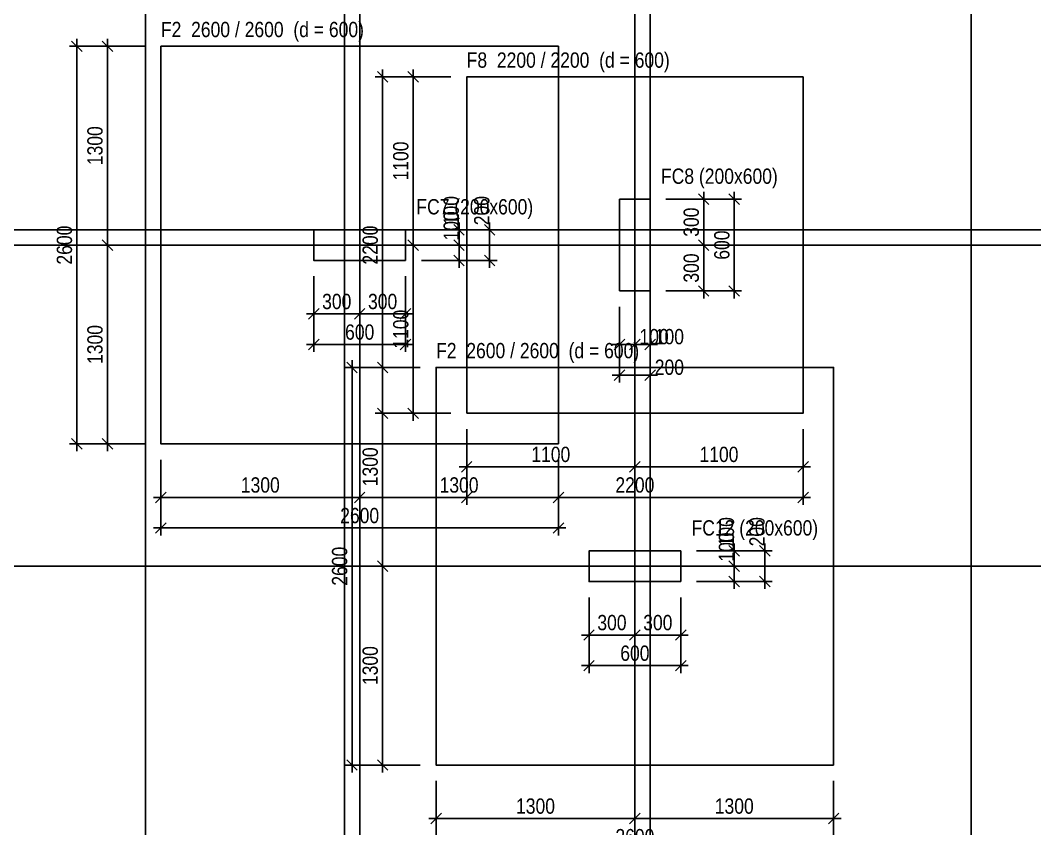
# Model space of a CAD drawing. Extents: x 0 to 206258, y -403073 to 0.
# Drawn here: x 20065 to 26699, y -25209 to -19922 of the extents above; entities that cross this region are included whole.
import ezdxf
from ezdxf.enums import TextEntityAlignment as Align
from ezdxf.lldxf.tags import DXFTag

# ---------------------------------------------------------------- set-up
doc = ezdxf.new("R2010")
doc.units = 0
doc.header["$LTSCALE"] = 1000
for name, color, linetype in [('Axis Line(Dir 1)', 8, 'CENTER2'), ('Axis Line(Dir 2)', 150, 'CENTER2'), ('Column Line', 7, 'Continuous'), ('Dimension Line', 5, 'Continuous'), ('Footing Line', 6, 'Continuous')]:
    doc.layers.add(name, color=color, linetype=linetype)
for name, color, linetype, true_color in [('Column Label', 159, 'Continuous', 0x35424f), ('Footing Label', 94, 'Continuous', 0x008100), ('Ghost Axis Line', 254, 'Continuous', 0xbebebe)]:
    doc.layers.add(name, color=color, linetype=linetype, true_color=true_color)
doc.styles.add('Column Label', font='ARIALN.TTF', dxfattribs={"height": 100})
doc.styles.add('Dimension Text', font='ARIALN.TTF', dxfattribs={"height": 100})
doc.styles.add('Footing Label', font='ARIALN.TTF', dxfattribs={"height": 100})
tags = doc.linetypes.add('CENTER2', pattern=[1.125, 0.75, -0.125, 0.125, -0.125]).pattern_tags.tags
tags[10:11] = [DXFTag(74, 4), DXFTag(75, 0), DXFTag(340, '0'), DXFTag(46, 0.0), DXFTag(50, 0.0), DXFTag(44, 0.0), DXFTag(45, 0.0)]
tags[8:9] = [DXFTag(74, 4), DXFTag(75, 0), DXFTag(340, '0'), DXFTag(46, 0.0), DXFTag(50, 0.0), DXFTag(44, 0.0), DXFTag(45, 0.0)]
tags[6:7] = [DXFTag(74, 4), DXFTag(75, 0), DXFTag(340, '0'), DXFTag(46, 0.0), DXFTag(50, 0.0), DXFTag(44, 0.0), DXFTag(45, 0.0)]
tags[4:5] = [DXFTag(74, 4), DXFTag(75, 0), DXFTag(340, '0'), DXFTag(46, 0.0), DXFTag(50, 0.0), DXFTag(44, 0.0), DXFTag(45, 0.0)]
doc.dimstyles.get("Standard").update_dxf_attribs({"dimtxt": 100, "dimasz": 30, "dimexe": 48.3, "dimexo": 103.5, "dimgap": 30, "dimtad": 1, "dimtoh": 1, "dimdec": 1, "dimdsep": 46, "dimtxsty": 'Dimension Text', "dimblk": 'PCDIM_TICK', "dimcen": 0.09, "dimclrd": 5, "dimclre": 5, "dimclrt": 5, "dimadec": 1, "dimazin": 0, "dimtp": 1, "dimtm": 1, "dimtfac": 1, "dimtdec": 4, "dimtofl": 0, "dimtmove": 0, "dimatfit": 3, "dimfxl": 1, "dimtolj": 1, "dimtzin": 0, "dimarcsym": 0})

# ---------------------------------------------------------------- blocks, each defined once
blk = doc.blocks.new('PCDIM_TICK')
at = {"layer": 'Dimension Line', "color": 0, "transparency": 33554687}
for p, q in [((1.15, 1.15), (-1.15, -1.15)), ((1.61, 0), (0, 0))]:
    blk.add_line(p, q, dxfattribs=at)
blk = doc.blocks.new('*U32')
at = {"layer": 'Dimension Line', "color": 5, "true_color": 0x0000ff, "transparency": 16777216}
for p, q in [((21984.3, -21595.7), (21984.3, -21890.5)), ((22284.3, -21595.7), (22284.3, -21890.5)), ((21984.3, -21842.2), (22284.3, -21842.2))]:
    blk.add_line(p, q, dxfattribs=at)
at = {"layer": 'Dimension Line', "color": 5, "true_color": 0x0000ff, "transparency": 16777216, "xscale": 30, "yscale": 30, "rotation": 180.0000000000004}
blk.add_blockref('PCDIM_TICK', (21984.3, -21842.2), dxfattribs=at)
at = {"layer": 'Dimension Line', "color": 5, "true_color": 0x0000ff, "transparency": 16777216, "xscale": 30, "yscale": 30}
blk.add_blockref('PCDIM_TICK', (22284.3, -21842.2), dxfattribs=at)
at = {"layer": 'Dimension Line', "color": 5, "true_color": 0x0000ff, "transparency": 16777216, "insert": (22134.3, -21812.2), "char_height": 100, "width": 181.501, "attachment_point": 8, "style": 'Dimension Text'}
blk.add_mtext('300', dxfattribs=at)
blk = doc.blocks.new('*U33')
at = {"layer": 'Dimension Line', "color": 5, "true_color": 0x0000ff, "transparency": 16777216}
for p, q in [((22284.3, -21595.7), (22284.3, -21890.5)), ((22584.3, -21595.7), (22584.3, -21890.5)), ((22284.3, -21842.2), (22584.3, -21842.2))]:
    blk.add_line(p, q, dxfattribs=at)
at = {"layer": 'Dimension Line', "color": 5, "true_color": 0x0000ff, "transparency": 16777216, "xscale": 30, "yscale": 30, "rotation": 180.0000000000004}
blk.add_blockref('PCDIM_TICK', (22284.3, -21842.2), dxfattribs=at)
at = {"layer": 'Dimension Line', "color": 5, "true_color": 0x0000ff, "transparency": 16777216, "xscale": 30, "yscale": 30}
blk.add_blockref('PCDIM_TICK', (22584.3, -21842.2), dxfattribs=at)
at = {"layer": 'Dimension Line', "color": 5, "true_color": 0x0000ff, "transparency": 16777216, "insert": (22434.3, -21812.2), "char_height": 100, "width": 181.501, "attachment_point": 8, "style": 'Dimension Text'}
blk.add_mtext('300', dxfattribs=at)
blk = doc.blocks.new('*U34')
at = {"layer": 'Dimension Line', "color": 5, "true_color": 0x0000ff, "transparency": 16777216}
for p, q in [((21984.3, -21595.7), (21984.3, -22090.5)), ((22584.3, -21595.7), (22584.3, -22090.5)), ((21984.3, -22042.2), (22584.3, -22042.2))]:
    blk.add_line(p, q, dxfattribs=at)
at = {"layer": 'Dimension Line', "color": 5, "true_color": 0x0000ff, "transparency": 16777216, "xscale": 30, "yscale": 30, "rotation": 180.0000000000004}
blk.add_blockref('PCDIM_TICK', (21984.3, -22042.2), dxfattribs=at)
at = {"layer": 'Dimension Line', "color": 5, "true_color": 0x0000ff, "transparency": 16777216, "xscale": 30, "yscale": 30}
blk.add_blockref('PCDIM_TICK', (22584.3, -22042.2), dxfattribs=at)
at = {"layer": 'Dimension Line', "color": 5, "true_color": 0x0000ff, "transparency": 16777216, "insert": (22284.3, -22012.2), "char_height": 100, "width": 181.97, "attachment_point": 8, "style": 'Dimension Text'}
blk.add_mtext('600', dxfattribs=at)
blk = doc.blocks.new('*U35')
at = {"layer": 'Dimension Line', "color": 5, "true_color": 0x0000ff, "transparency": 16777216}
for p, q in [((22934.3, -21392.2), (22934.3, -21362.2)), ((22687.8, -21392.2), (22982.6, -21392.2)), ((22934.3, -21492.2), (22934.3, -21392.2)), ((22687.8, -21492.2), (22982.6, -21492.2))]:
    blk.add_line(p, q, dxfattribs=at)
at = {"layer": 'Dimension Line', "color": 5, "true_color": 0x0000ff, "transparency": 16777216, "xscale": 30, "yscale": 30}
for p, rotation in [((22934.3, -21392.2), 89.99999999999447), ((22934.3, -21492.2), 269.9999999999834)]:
    blk.add_blockref('PCDIM_TICK', p, dxfattribs=dict(at, rotation=rotation))
at = {"layer": 'Dimension Line', "color": 5, "true_color": 0x0000ff, "transparency": 16777216, "insert": (22934.3, -21362.2), "char_height": 100, "width": 173.928, "attachment_point": 7, "rotation": 90, "style": 'Dimension Text'}
blk.add_mtext('100', dxfattribs=at)
blk = doc.blocks.new('*U36')
at = {"layer": 'Dimension Line', "color": 5, "true_color": 0x0000ff, "transparency": 16777216}
for p, q in [((22687.8, -21292.2), (22982.6, -21292.2)), ((22934.3, -21292.2), (22934.3, -21262.2)), ((22934.3, -21392.2), (22934.3, -21292.2)), ((22687.8, -21392.2), (22982.6, -21392.2))]:
    blk.add_line(p, q, dxfattribs=at)
at = {"layer": 'Dimension Line', "color": 5, "true_color": 0x0000ff, "transparency": 16777216, "xscale": 30, "yscale": 30}
for p, rotation in [((22934.3, -21292.2), 89.99999999999447), ((22934.3, -21392.2), 269.9999999999834)]:
    blk.add_blockref('PCDIM_TICK', p, dxfattribs=dict(at, rotation=rotation))
at = {"layer": 'Dimension Line', "color": 5, "true_color": 0x0000ff, "transparency": 16777216, "insert": (22934.3, -21262.2), "char_height": 100, "width": 173.928, "attachment_point": 7, "rotation": 90, "style": 'Dimension Text'}
blk.add_mtext('100', dxfattribs=at)
blk = doc.blocks.new('*U37')
at = {"layer": 'Dimension Line', "color": 5, "true_color": 0x0000ff, "transparency": 16777216}
for p, q in [((22687.8, -21292.2), (23182.6, -21292.2)), ((23134.3, -21292.2), (23134.3, -21262.2)), ((23134.3, -21492.2), (23134.3, -21292.2)), ((22687.8, -21492.2), (23182.6, -21492.2))]:
    blk.add_line(p, q, dxfattribs=at)
at = {"layer": 'Dimension Line', "color": 5, "true_color": 0x0000ff, "transparency": 16777216, "xscale": 30, "yscale": 30}
for p, rotation in [((23134.3, -21292.2), 89.99999999999447), ((23134.3, -21492.2), 269.9999999999834)]:
    blk.add_blockref('PCDIM_TICK', p, dxfattribs=dict(at, rotation=rotation))
at = {"layer": 'Dimension Line', "color": 5, "true_color": 0x0000ff, "transparency": 16777216, "insert": (23134.3, -21262.2), "char_height": 100, "width": 182.775, "attachment_point": 7, "rotation": 90, "style": 'Dimension Text'}
blk.add_mtext('200', dxfattribs=at)
blk = doc.blocks.new('*U38')
at = {"layer": 'Dimension Line', "color": 5, "true_color": 0x0000ff, "transparency": 16777216}
for p, q in [((23984.3, -21795.7), (23984.3, -22090.5)), ((24084.3, -21795.7), (24084.3, -22090.5)), ((23984.3, -22042.2), (24084.3, -22042.2)), ((24084.3, -22042.2), (24114.3, -22042.2))]:
    blk.add_line(p, q, dxfattribs=at)
at = {"layer": 'Dimension Line', "color": 5, "true_color": 0x0000ff, "transparency": 16777216, "xscale": 30, "yscale": 30, "rotation": 180.0000000000004}
blk.add_blockref('PCDIM_TICK', (23984.3, -22042.2), dxfattribs=at)
at = {"layer": 'Dimension Line', "color": 5, "true_color": 0x0000ff, "transparency": 16777216, "xscale": 30, "yscale": 30}
blk.add_blockref('PCDIM_TICK', (24084.3, -22042.2), dxfattribs=at)
at = {"layer": 'Dimension Line', "color": 5, "true_color": 0x0000ff, "transparency": 16777216, "insert": (24114.3, -22042.2), "char_height": 100, "width": 173.928, "attachment_point": 7, "style": 'Dimension Text'}
blk.add_mtext('100', dxfattribs=at)
blk = doc.blocks.new('*U39')
at = {"layer": 'Dimension Line', "color": 5, "true_color": 0x0000ff, "transparency": 16777216}
for p, q in [((24084.3, -21795.7), (24084.3, -22090.5)), ((24184.3, -21795.7), (24184.3, -22090.5)), ((24084.3, -22042.2), (24184.3, -22042.2)), ((24184.3, -22042.2), (24214.3, -22042.2))]:
    blk.add_line(p, q, dxfattribs=at)
at = {"layer": 'Dimension Line', "color": 5, "true_color": 0x0000ff, "transparency": 16777216, "xscale": 30, "yscale": 30, "rotation": 180.0000000000004}
blk.add_blockref('PCDIM_TICK', (24084.3, -22042.2), dxfattribs=at)
at = {"layer": 'Dimension Line', "color": 5, "true_color": 0x0000ff, "transparency": 16777216, "xscale": 30, "yscale": 30}
blk.add_blockref('PCDIM_TICK', (24184.3, -22042.2), dxfattribs=at)
at = {"layer": 'Dimension Line', "color": 5, "true_color": 0x0000ff, "transparency": 16777216, "insert": (24214.3, -22042.2), "char_height": 100, "width": 173.928, "attachment_point": 7, "style": 'Dimension Text'}
blk.add_mtext('100', dxfattribs=at)
blk = doc.blocks.new('*U40')
at = {"layer": 'Dimension Line', "color": 5, "true_color": 0x0000ff, "transparency": 16777216}
for p, q in [((23984.3, -21795.7), (23984.3, -22290.5)), ((24184.3, -21795.7), (24184.3, -22290.5)), ((23984.3, -22242.2), (24184.3, -22242.2)), ((24184.3, -22242.2), (24214.3, -22242.2))]:
    blk.add_line(p, q, dxfattribs=at)
at = {"layer": 'Dimension Line', "color": 5, "true_color": 0x0000ff, "transparency": 16777216, "xscale": 30, "yscale": 30, "rotation": 180.0000000000004}
blk.add_blockref('PCDIM_TICK', (23984.3, -22242.2), dxfattribs=at)
at = {"layer": 'Dimension Line', "color": 5, "true_color": 0x0000ff, "transparency": 16777216, "xscale": 30, "yscale": 30}
blk.add_blockref('PCDIM_TICK', (24184.3, -22242.2), dxfattribs=at)
at = {"layer": 'Dimension Line', "color": 5, "true_color": 0x0000ff, "transparency": 16777216, "insert": (24214.3, -22242.2), "char_height": 100, "width": 182.775, "attachment_point": 7, "style": 'Dimension Text'}
blk.add_mtext('200', dxfattribs=at)
blk = doc.blocks.new('*U41')
at = {"layer": 'Dimension Line', "color": 5, "true_color": 0x0000ff, "transparency": 16777216}
for p, q in [((24287.8, -21392.2), (24582.6, -21392.2)), ((24534.3, -21692.2), (24534.3, -21392.2)), ((24287.8, -21692.2), (24582.6, -21692.2))]:
    blk.add_line(p, q, dxfattribs=at)
at = {"layer": 'Dimension Line', "color": 5, "true_color": 0x0000ff, "transparency": 16777216, "xscale": 30, "yscale": 30}
for p, rotation in [((24534.3, -21392.2), 89.99999999999447), ((24534.3, -21692.2), 269.9999999999834)]:
    blk.add_blockref('PCDIM_TICK', p, dxfattribs=dict(at, rotation=rotation))
at = {"layer": 'Dimension Line', "color": 5, "true_color": 0x0000ff, "transparency": 16777216, "insert": (24504.3, -21542.2), "char_height": 100, "width": 181.501, "attachment_point": 8, "rotation": 90, "style": 'Dimension Text'}
blk.add_mtext('300', dxfattribs=at)
blk = doc.blocks.new('*U42')
at = {"layer": 'Dimension Line', "color": 5, "true_color": 0x0000ff, "transparency": 16777216}
for p, q in [((24287.8, -21092.2), (24582.6, -21092.2)), ((24534.3, -21392.2), (24534.3, -21092.2)), ((24287.8, -21392.2), (24582.6, -21392.2))]:
    blk.add_line(p, q, dxfattribs=at)
at = {"layer": 'Dimension Line', "color": 5, "true_color": 0x0000ff, "transparency": 16777216, "xscale": 30, "yscale": 30}
for p, rotation in [((24534.3, -21092.2), 89.99999999999447), ((24534.3, -21392.2), 269.9999999999834)]:
    blk.add_blockref('PCDIM_TICK', p, dxfattribs=dict(at, rotation=rotation))
at = {"layer": 'Dimension Line', "color": 5, "true_color": 0x0000ff, "transparency": 16777216, "insert": (24504.3, -21242.2), "char_height": 100, "width": 181.501, "attachment_point": 8, "rotation": 90, "style": 'Dimension Text'}
blk.add_mtext('300', dxfattribs=at)
blk = doc.blocks.new('*U43')
at = {"layer": 'Dimension Line', "color": 5, "true_color": 0x0000ff, "transparency": 16777216}
for p, q in [((24287.8, -21092.2), (24782.6, -21092.2)), ((24734.3, -21692.2), (24734.3, -21092.2)), ((24287.8, -21692.2), (24782.6, -21692.2))]:
    blk.add_line(p, q, dxfattribs=at)
at = {"layer": 'Dimension Line', "color": 5, "true_color": 0x0000ff, "transparency": 16777216, "xscale": 30, "yscale": 30}
for p, rotation in [((24734.3, -21092.2), 89.99999999999447), ((24734.3, -21692.2), 269.9999999999834)]:
    blk.add_blockref('PCDIM_TICK', p, dxfattribs=dict(at, rotation=rotation))
at = {"layer": 'Dimension Line', "color": 5, "true_color": 0x0000ff, "transparency": 16777216, "insert": (24704.3, -21392.2), "char_height": 100, "width": 181.97, "attachment_point": 8, "rotation": 90, "style": 'Dimension Text'}
blk.add_mtext('600', dxfattribs=at)
blk = doc.blocks.new('*U56')
at = {"layer": 'Dimension Line', "color": 5, "true_color": 0x0000ff, "transparency": 16777216}
for p, q in [((23784.3, -23695.7), (23784.3, -23990.5)), ((24084.3, -23695.7), (24084.3, -23990.5)), ((23784.3, -23942.2), (24084.3, -23942.2))]:
    blk.add_line(p, q, dxfattribs=at)
at = {"layer": 'Dimension Line', "color": 5, "true_color": 0x0000ff, "transparency": 16777216, "xscale": 30, "yscale": 30, "rotation": 180.0000000000004}
blk.add_blockref('PCDIM_TICK', (23784.3, -23942.2), dxfattribs=at)
at = {"layer": 'Dimension Line', "color": 5, "true_color": 0x0000ff, "transparency": 16777216, "xscale": 30, "yscale": 30}
blk.add_blockref('PCDIM_TICK', (24084.3, -23942.2), dxfattribs=at)
at = {"layer": 'Dimension Line', "color": 5, "true_color": 0x0000ff, "transparency": 16777216, "insert": (23934.3, -23912.2), "char_height": 100, "width": 181.501, "attachment_point": 8, "style": 'Dimension Text'}
blk.add_mtext('300', dxfattribs=at)
blk = doc.blocks.new('*U57')
at = {"layer": 'Dimension Line', "color": 5, "true_color": 0x0000ff, "transparency": 16777216}
for p, q in [((24084.3, -23695.7), (24084.3, -23990.5)), ((24384.3, -23695.7), (24384.3, -23990.5)), ((24084.3, -23942.2), (24384.3, -23942.2))]:
    blk.add_line(p, q, dxfattribs=at)
at = {"layer": 'Dimension Line', "color": 5, "true_color": 0x0000ff, "transparency": 16777216, "xscale": 30, "yscale": 30, "rotation": 180.0000000000004}
blk.add_blockref('PCDIM_TICK', (24084.3, -23942.2), dxfattribs=at)
at = {"layer": 'Dimension Line', "color": 5, "true_color": 0x0000ff, "transparency": 16777216, "xscale": 30, "yscale": 30}
blk.add_blockref('PCDIM_TICK', (24384.3, -23942.2), dxfattribs=at)
at = {"layer": 'Dimension Line', "color": 5, "true_color": 0x0000ff, "transparency": 16777216, "insert": (24234.3, -23912.2), "char_height": 100, "width": 181.501, "attachment_point": 8, "style": 'Dimension Text'}
blk.add_mtext('300', dxfattribs=at)
blk = doc.blocks.new('*U58')
at = {"layer": 'Dimension Line', "color": 5, "true_color": 0x0000ff, "transparency": 16777216}
for p, q in [((23784.3, -23695.7), (23784.3, -24190.5)), ((24384.3, -23695.7), (24384.3, -24190.5)), ((23784.3, -24142.2), (24384.3, -24142.2))]:
    blk.add_line(p, q, dxfattribs=at)
at = {"layer": 'Dimension Line', "color": 5, "true_color": 0x0000ff, "transparency": 16777216, "xscale": 30, "yscale": 30, "rotation": 180.0000000000004}
blk.add_blockref('PCDIM_TICK', (23784.3, -24142.2), dxfattribs=at)
at = {"layer": 'Dimension Line', "color": 5, "true_color": 0x0000ff, "transparency": 16777216, "xscale": 30, "yscale": 30}
blk.add_blockref('PCDIM_TICK', (24384.3, -24142.2), dxfattribs=at)
at = {"layer": 'Dimension Line', "color": 5, "true_color": 0x0000ff, "transparency": 16777216, "insert": (24084.3, -24112.2), "char_height": 100, "width": 181.97, "attachment_point": 8, "style": 'Dimension Text'}
blk.add_mtext('600', dxfattribs=at)
blk = doc.blocks.new('*U59')
at = {"layer": 'Dimension Line', "color": 5, "true_color": 0x0000ff, "transparency": 16777216}
for p, q in [((24734.3, -23492.2), (24734.3, -23462.2)), ((24487.8, -23492.2), (24782.6, -23492.2)), ((24734.3, -23592.2), (24734.3, -23492.2)), ((24487.8, -23592.2), (24782.6, -23592.2))]:
    blk.add_line(p, q, dxfattribs=at)
at = {"layer": 'Dimension Line', "color": 5, "true_color": 0x0000ff, "transparency": 16777216, "xscale": 30, "yscale": 30}
for p, rotation in [((24734.3, -23492.2), 89.99999999999447), ((24734.3, -23592.2), 269.9999999999834)]:
    blk.add_blockref('PCDIM_TICK', p, dxfattribs=dict(at, rotation=rotation))
at = {"layer": 'Dimension Line', "color": 5, "true_color": 0x0000ff, "transparency": 16777216, "insert": (24734.3, -23462.2), "char_height": 100, "width": 173.928, "attachment_point": 7, "rotation": 90, "style": 'Dimension Text'}
blk.add_mtext('100', dxfattribs=at)
blk = doc.blocks.new('*U60')
at = {"layer": 'Dimension Line', "color": 5, "true_color": 0x0000ff, "transparency": 16777216}
for p, q in [((24487.8, -23392.2), (24782.6, -23392.2)), ((24734.3, -23392.2), (24734.3, -23362.2)), ((24734.3, -23492.2), (24734.3, -23392.2)), ((24487.8, -23492.2), (24782.6, -23492.2))]:
    blk.add_line(p, q, dxfattribs=at)
at = {"layer": 'Dimension Line', "color": 5, "true_color": 0x0000ff, "transparency": 16777216, "xscale": 30, "yscale": 30}
for p, rotation in [((24734.3, -23392.2), 89.99999999999447), ((24734.3, -23492.2), 269.9999999999834)]:
    blk.add_blockref('PCDIM_TICK', p, dxfattribs=dict(at, rotation=rotation))
at = {"layer": 'Dimension Line', "color": 5, "true_color": 0x0000ff, "transparency": 16777216, "insert": (24734.3, -23362.2), "char_height": 100, "width": 173.928, "attachment_point": 7, "rotation": 90, "style": 'Dimension Text'}
blk.add_mtext('100', dxfattribs=at)
blk = doc.blocks.new('*U61')
at = {"layer": 'Dimension Line', "color": 5, "true_color": 0x0000ff, "transparency": 16777216}
for p, q in [((24487.8, -23392.2), (24982.6, -23392.2)), ((24934.3, -23392.2), (24934.3, -23362.2)), ((24934.3, -23592.2), (24934.3, -23392.2)), ((24487.8, -23592.2), (24982.6, -23592.2))]:
    blk.add_line(p, q, dxfattribs=at)
at = {"layer": 'Dimension Line', "color": 5, "true_color": 0x0000ff, "transparency": 16777216, "xscale": 30, "yscale": 30}
for p, rotation in [((24934.3, -23392.2), 89.99999999999447), ((24934.3, -23592.2), 269.9999999999834)]:
    blk.add_blockref('PCDIM_TICK', p, dxfattribs=dict(at, rotation=rotation))
at = {"layer": 'Dimension Line', "color": 5, "true_color": 0x0000ff, "transparency": 16777216, "insert": (24934.3, -23362.2), "char_height": 100, "width": 182.775, "attachment_point": 7, "rotation": 90, "style": 'Dimension Text'}
blk.add_mtext('200', dxfattribs=at)
blk = doc.blocks.new('*U152')
at = {"layer": 'Dimension Line', "color": 5, "true_color": 0x0000ff, "transparency": 16777216}
for p, q in [((22984.3, -22595.7), (22984.3, -22890.5)), ((24084.3, -22595.7), (24084.3, -22890.5)), ((22984.3, -22842.2), (24084.3, -22842.2))]:
    blk.add_line(p, q, dxfattribs=at)
at = {"layer": 'Dimension Line', "color": 5, "true_color": 0x0000ff, "transparency": 16777216, "xscale": 30, "yscale": 30, "rotation": 180.0000000000004}
blk.add_blockref('PCDIM_TICK', (22984.3, -22842.2), dxfattribs=at)
at = {"layer": 'Dimension Line', "color": 5, "true_color": 0x0000ff, "transparency": 16777216, "xscale": 30, "yscale": 30}
blk.add_blockref('PCDIM_TICK', (24084.3, -22842.2), dxfattribs=at)
at = {"layer": 'Dimension Line', "color": 5, "true_color": 0x0000ff, "transparency": 16777216, "insert": (23534.3, -22812.2), "char_height": 100, "width": 238.405, "attachment_point": 8, "style": 'Dimension Text'}
blk.add_mtext('1100', dxfattribs=at)
blk = doc.blocks.new('*U153')
at = {"layer": 'Dimension Line', "color": 5, "true_color": 0x0000ff, "transparency": 16777216}
for p, q in [((24084.3, -22595.7), (24084.3, -22890.5)), ((25184.3, -22595.7), (25184.3, -22890.5)), ((24084.3, -22842.2), (25184.3, -22842.2))]:
    blk.add_line(p, q, dxfattribs=at)
at = {"layer": 'Dimension Line', "color": 5, "true_color": 0x0000ff, "transparency": 16777216, "xscale": 30, "yscale": 30, "rotation": 180.0000000000004}
blk.add_blockref('PCDIM_TICK', (24084.3, -22842.2), dxfattribs=at)
at = {"layer": 'Dimension Line', "color": 5, "true_color": 0x0000ff, "transparency": 16777216, "xscale": 30, "yscale": 30}
blk.add_blockref('PCDIM_TICK', (25184.3, -22842.2), dxfattribs=at)
at = {"layer": 'Dimension Line', "color": 5, "true_color": 0x0000ff, "transparency": 16777216, "insert": (24634.3, -22812.2), "char_height": 100, "width": 238.405, "attachment_point": 8, "style": 'Dimension Text'}
blk.add_mtext('1100', dxfattribs=at)
blk = doc.blocks.new('*U154')
at = {"layer": 'Dimension Line', "color": 5, "true_color": 0x0000ff, "transparency": 16777216}
for p, q in [((22984.3, -22595.7), (22984.3, -23090.5)), ((25184.3, -22595.7), (25184.3, -23090.5)), ((22984.3, -23042.2), (25184.3, -23042.2))]:
    blk.add_line(p, q, dxfattribs=at)
at = {"layer": 'Dimension Line', "color": 5, "true_color": 0x0000ff, "transparency": 16777216, "xscale": 30, "yscale": 30, "rotation": 180.0000000000004}
blk.add_blockref('PCDIM_TICK', (22984.3, -23042.2), dxfattribs=at)
at = {"layer": 'Dimension Line', "color": 5, "true_color": 0x0000ff, "transparency": 16777216, "xscale": 30, "yscale": 30}
blk.add_blockref('PCDIM_TICK', (25184.3, -23042.2), dxfattribs=at)
at = {"layer": 'Dimension Line', "color": 5, "true_color": 0x0000ff, "transparency": 16777216, "insert": (24084.3, -23012.2), "char_height": 100, "width": 247.252, "attachment_point": 8, "style": 'Dimension Text'}
blk.add_mtext('2200', dxfattribs=at)
blk = doc.blocks.new('*U155')
at = {"layer": 'Dimension Line', "color": 5, "true_color": 0x0000ff, "transparency": 16777216}
for p, q in [((22880.8, -21392.2), (22586, -21392.2)), ((22634.3, -22492.2), (22634.3, -21392.2)), ((22880.8, -22492.2), (22586, -22492.2))]:
    blk.add_line(p, q, dxfattribs=at)
at = {"layer": 'Dimension Line', "color": 5, "true_color": 0x0000ff, "transparency": 16777216, "xscale": 30, "yscale": 30}
for p, rotation in [((22634.3, -21392.2), 89.99999999999447), ((22634.3, -22492.2), 269.9999999999834)]:
    blk.add_blockref('PCDIM_TICK', p, dxfattribs=dict(at, rotation=rotation))
at = {"layer": 'Dimension Line', "color": 5, "true_color": 0x0000ff, "transparency": 16777216, "insert": (22604.3, -21942.2), "char_height": 100, "width": 238.405, "attachment_point": 8, "rotation": 90, "style": 'Dimension Text'}
blk.add_mtext('1100', dxfattribs=at)
blk = doc.blocks.new('*U156')
at = {"layer": 'Dimension Line', "color": 5, "true_color": 0x0000ff, "transparency": 16777216}
for p, q in [((22880.8, -20292.2), (22586, -20292.2)), ((22634.3, -21392.2), (22634.3, -20292.2)), ((22880.8, -21392.2), (22586, -21392.2))]:
    blk.add_line(p, q, dxfattribs=at)
at = {"layer": 'Dimension Line', "color": 5, "true_color": 0x0000ff, "transparency": 16777216, "xscale": 30, "yscale": 30}
for p, rotation in [((22634.3, -20292.2), 89.99999999999447), ((22634.3, -21392.2), 269.9999999999834)]:
    blk.add_blockref('PCDIM_TICK', p, dxfattribs=dict(at, rotation=rotation))
at = {"layer": 'Dimension Line', "color": 5, "true_color": 0x0000ff, "transparency": 16777216, "insert": (22604.3, -20842.2), "char_height": 100, "width": 238.405, "attachment_point": 8, "rotation": 90, "style": 'Dimension Text'}
blk.add_mtext('1100', dxfattribs=at)
blk = doc.blocks.new('*U157')
at = {"layer": 'Dimension Line', "color": 5, "true_color": 0x0000ff, "transparency": 16777216}
for p, q in [((22880.8, -20292.2), (22386, -20292.2)), ((22434.3, -22492.2), (22434.3, -20292.2)), ((22880.8, -22492.2), (22386, -22492.2))]:
    blk.add_line(p, q, dxfattribs=at)
at = {"layer": 'Dimension Line', "color": 5, "true_color": 0x0000ff, "transparency": 16777216, "xscale": 30, "yscale": 30}
for p, rotation in [((22434.3, -20292.2), 89.99999999999447), ((22434.3, -22492.2), 269.9999999999834)]:
    blk.add_blockref('PCDIM_TICK', p, dxfattribs=dict(at, rotation=rotation))
at = {"layer": 'Dimension Line', "color": 5, "true_color": 0x0000ff, "transparency": 16777216, "insert": (22404.3, -21392.2), "char_height": 100, "width": 247.252, "attachment_point": 8, "rotation": 90, "style": 'Dimension Text'}
blk.add_mtext('2200', dxfattribs=at)
blk = doc.blocks.new('*U176')
at = {"layer": 'Dimension Line', "color": 5, "true_color": 0x0000ff, "transparency": 16777216}
for p, q in [((20984.3, -22795.7), (20984.3, -23090.5)), ((22284.3, -22795.7), (22284.3, -23090.5)), ((20984.3, -23042.2), (22284.3, -23042.2))]:
    blk.add_line(p, q, dxfattribs=at)
at = {"layer": 'Dimension Line', "color": 5, "true_color": 0x0000ff, "transparency": 16777216, "xscale": 30, "yscale": 30, "rotation": 180.0000000000004}
blk.add_blockref('PCDIM_TICK', (20984.3, -23042.2), dxfattribs=at)
at = {"layer": 'Dimension Line', "color": 5, "true_color": 0x0000ff, "transparency": 16777216, "xscale": 30, "yscale": 30}
blk.add_blockref('PCDIM_TICK', (22284.3, -23042.2), dxfattribs=at)
at = {"layer": 'Dimension Line', "color": 5, "true_color": 0x0000ff, "transparency": 16777216, "insert": (21634.3, -23012.2), "char_height": 100, "width": 238.405, "attachment_point": 8, "style": 'Dimension Text'}
blk.add_mtext('1300', dxfattribs=at)
blk = doc.blocks.new('*U177')
at = {"layer": 'Dimension Line', "color": 5, "true_color": 0x0000ff, "transparency": 16777216}
for p, q in [((22284.3, -22795.7), (22284.3, -23090.5)), ((23584.3, -22795.7), (23584.3, -23090.5)), ((22284.3, -23042.2), (23584.3, -23042.2))]:
    blk.add_line(p, q, dxfattribs=at)
at = {"layer": 'Dimension Line', "color": 5, "true_color": 0x0000ff, "transparency": 16777216, "xscale": 30, "yscale": 30, "rotation": 180.0000000000004}
blk.add_blockref('PCDIM_TICK', (22284.3, -23042.2), dxfattribs=at)
at = {"layer": 'Dimension Line', "color": 5, "true_color": 0x0000ff, "transparency": 16777216, "xscale": 30, "yscale": 30}
blk.add_blockref('PCDIM_TICK', (23584.3, -23042.2), dxfattribs=at)
at = {"layer": 'Dimension Line', "color": 5, "true_color": 0x0000ff, "transparency": 16777216, "insert": (22934.3, -23012.2), "char_height": 100, "width": 238.405, "attachment_point": 8, "style": 'Dimension Text'}
blk.add_mtext('1300', dxfattribs=at)
blk = doc.blocks.new('*U178')
at = {"layer": 'Dimension Line', "color": 5, "true_color": 0x0000ff, "transparency": 16777216}
for p, q in [((20984.3, -22795.7), (20984.3, -23290.5)), ((23584.3, -22795.7), (23584.3, -23290.5)), ((20984.3, -23242.2), (23584.3, -23242.2))]:
    blk.add_line(p, q, dxfattribs=at)
at = {"layer": 'Dimension Line', "color": 5, "true_color": 0x0000ff, "transparency": 16777216, "xscale": 30, "yscale": 30, "rotation": 180.0000000000004}
blk.add_blockref('PCDIM_TICK', (20984.3, -23242.2), dxfattribs=at)
at = {"layer": 'Dimension Line', "color": 5, "true_color": 0x0000ff, "transparency": 16777216, "xscale": 30, "yscale": 30}
blk.add_blockref('PCDIM_TICK', (23584.3, -23242.2), dxfattribs=at)
at = {"layer": 'Dimension Line', "color": 5, "true_color": 0x0000ff, "transparency": 16777216, "insert": (22284.3, -23212.2), "char_height": 100, "width": 247.252, "attachment_point": 8, "style": 'Dimension Text'}
blk.add_mtext('2600', dxfattribs=at)
blk = doc.blocks.new('*U179')
at = {"layer": 'Dimension Line', "color": 5, "true_color": 0x0000ff, "transparency": 16777216}
for p, q in [((20880.8, -21392.2), (20586, -21392.2)), ((20634.3, -22692.2), (20634.3, -21392.2)), ((20880.8, -22692.2), (20586, -22692.2))]:
    blk.add_line(p, q, dxfattribs=at)
at = {"layer": 'Dimension Line', "color": 5, "true_color": 0x0000ff, "transparency": 16777216, "xscale": 30, "yscale": 30}
for p, rotation in [((20634.3, -21392.2), 89.99999999999447), ((20634.3, -22692.2), 269.9999999999834)]:
    blk.add_blockref('PCDIM_TICK', p, dxfattribs=dict(at, rotation=rotation))
at = {"layer": 'Dimension Line', "color": 5, "true_color": 0x0000ff, "transparency": 16777216, "insert": (20604.3, -22042.2), "char_height": 100, "width": 238.405, "attachment_point": 8, "rotation": 90, "style": 'Dimension Text'}
blk.add_mtext('1300', dxfattribs=at)
blk = doc.blocks.new('*U180')
at = {"layer": 'Dimension Line', "color": 5, "true_color": 0x0000ff, "transparency": 16777216}
for p, q in [((20880.8, -20092.2), (20586, -20092.2)), ((20634.3, -21392.2), (20634.3, -20092.2)), ((20880.8, -21392.2), (20586, -21392.2))]:
    blk.add_line(p, q, dxfattribs=at)
at = {"layer": 'Dimension Line', "color": 5, "true_color": 0x0000ff, "transparency": 16777216, "xscale": 30, "yscale": 30}
for p, rotation in [((20634.3, -20092.2), 89.99999999999447), ((20634.3, -21392.2), 269.9999999999834)]:
    blk.add_blockref('PCDIM_TICK', p, dxfattribs=dict(at, rotation=rotation))
at = {"layer": 'Dimension Line', "color": 5, "true_color": 0x0000ff, "transparency": 16777216, "insert": (20604.3, -20742.2), "char_height": 100, "width": 238.405, "attachment_point": 8, "rotation": 90, "style": 'Dimension Text'}
blk.add_mtext('1300', dxfattribs=at)
blk = doc.blocks.new('*U181')
at = {"layer": 'Dimension Line', "color": 5, "true_color": 0x0000ff, "transparency": 16777216}
for p, q in [((20880.8, -20092.2), (20386, -20092.2)), ((20434.3, -22692.2), (20434.3, -20092.2)), ((20880.8, -22692.2), (20386, -22692.2))]:
    blk.add_line(p, q, dxfattribs=at)
at = {"layer": 'Dimension Line', "color": 5, "true_color": 0x0000ff, "transparency": 16777216, "xscale": 30, "yscale": 30}
for p, rotation in [((20434.3, -20092.2), 89.99999999999447), ((20434.3, -22692.2), 269.9999999999834)]:
    blk.add_blockref('PCDIM_TICK', p, dxfattribs=dict(at, rotation=rotation))
at = {"layer": 'Dimension Line', "color": 5, "true_color": 0x0000ff, "transparency": 16777216, "insert": (20404.3, -21392.2), "char_height": 100, "width": 247.252, "attachment_point": 8, "rotation": 90, "style": 'Dimension Text'}
blk.add_mtext('2600', dxfattribs=at)
blk = doc.blocks.new('*U188')
at = {"layer": 'Dimension Line', "color": 5, "true_color": 0x0000ff, "transparency": 16777216}
for p, q in [((22784.3, -24895.7), (22784.3, -25190.5)), ((24084.3, -24895.7), (24084.3, -25190.5)), ((22784.3, -25142.2), (24084.3, -25142.2))]:
    blk.add_line(p, q, dxfattribs=at)
at = {"layer": 'Dimension Line', "color": 5, "true_color": 0x0000ff, "transparency": 16777216, "xscale": 30, "yscale": 30, "rotation": 180.0000000000004}
blk.add_blockref('PCDIM_TICK', (22784.3, -25142.2), dxfattribs=at)
at = {"layer": 'Dimension Line', "color": 5, "true_color": 0x0000ff, "transparency": 16777216, "xscale": 30, "yscale": 30}
blk.add_blockref('PCDIM_TICK', (24084.3, -25142.2), dxfattribs=at)
at = {"layer": 'Dimension Line', "color": 5, "true_color": 0x0000ff, "transparency": 16777216, "insert": (23434.3, -25112.2), "char_height": 100, "width": 238.405, "attachment_point": 8, "style": 'Dimension Text'}
blk.add_mtext('1300', dxfattribs=at)
blk = doc.blocks.new('*U189')
at = {"layer": 'Dimension Line', "color": 5, "true_color": 0x0000ff, "transparency": 16777216}
for p, q in [((24084.3, -24895.7), (24084.3, -25190.5)), ((25384.3, -24895.7), (25384.3, -25190.5)), ((24084.3, -25142.2), (25384.3, -25142.2))]:
    blk.add_line(p, q, dxfattribs=at)
at = {"layer": 'Dimension Line', "color": 5, "true_color": 0x0000ff, "transparency": 16777216, "xscale": 30, "yscale": 30, "rotation": 180.0000000000004}
blk.add_blockref('PCDIM_TICK', (24084.3, -25142.2), dxfattribs=at)
at = {"layer": 'Dimension Line', "color": 5, "true_color": 0x0000ff, "transparency": 16777216, "xscale": 30, "yscale": 30}
blk.add_blockref('PCDIM_TICK', (25384.3, -25142.2), dxfattribs=at)
at = {"layer": 'Dimension Line', "color": 5, "true_color": 0x0000ff, "transparency": 16777216, "insert": (24734.3, -25112.2), "char_height": 100, "width": 238.405, "attachment_point": 8, "style": 'Dimension Text'}
blk.add_mtext('1300', dxfattribs=at)
blk = doc.blocks.new('*U190')
at = {"layer": 'Dimension Line', "color": 5, "true_color": 0x0000ff, "transparency": 16777216}
for p, q in [((22784.3, -24895.7), (22784.3, -25390.5)), ((25384.3, -24895.7), (25384.3, -25390.5)), ((22784.3, -25342.2), (25384.3, -25342.2))]:
    blk.add_line(p, q, dxfattribs=at)
at = {"layer": 'Dimension Line', "color": 5, "true_color": 0x0000ff, "transparency": 16777216, "xscale": 30, "yscale": 30, "rotation": 180.0000000000004}
blk.add_blockref('PCDIM_TICK', (22784.3, -25342.2), dxfattribs=at)
at = {"layer": 'Dimension Line', "color": 5, "true_color": 0x0000ff, "transparency": 16777216, "xscale": 30, "yscale": 30}
blk.add_blockref('PCDIM_TICK', (25384.3, -25342.2), dxfattribs=at)
at = {"layer": 'Dimension Line', "color": 5, "true_color": 0x0000ff, "transparency": 16777216, "insert": (24084.3, -25312.2), "char_height": 100, "width": 247.252, "attachment_point": 8, "style": 'Dimension Text'}
blk.add_mtext('2600', dxfattribs=at)
blk = doc.blocks.new('*U191')
at = {"layer": 'Dimension Line', "color": 5, "true_color": 0x0000ff, "transparency": 16777216}
for p, q in [((22680.8, -23492.2), (22386, -23492.2)), ((22434.3, -24792.2), (22434.3, -23492.2)), ((22680.8, -24792.2), (22386, -24792.2))]:
    blk.add_line(p, q, dxfattribs=at)
at = {"layer": 'Dimension Line', "color": 5, "true_color": 0x0000ff, "transparency": 16777216, "xscale": 30, "yscale": 30}
for p, rotation in [((22434.3, -23492.2), 89.99999999999447), ((22434.3, -24792.2), 269.9999999999834)]:
    blk.add_blockref('PCDIM_TICK', p, dxfattribs=dict(at, rotation=rotation))
at = {"layer": 'Dimension Line', "color": 5, "true_color": 0x0000ff, "transparency": 16777216, "insert": (22404.3, -24142.2), "char_height": 100, "width": 238.405, "attachment_point": 8, "rotation": 90, "style": 'Dimension Text'}
blk.add_mtext('1300', dxfattribs=at)
blk = doc.blocks.new('*U192')
at = {"layer": 'Dimension Line', "color": 5, "true_color": 0x0000ff, "transparency": 16777216}
for p, q in [((22680.8, -22192.2), (22386, -22192.2)), ((22434.3, -23492.2), (22434.3, -22192.2)), ((22680.8, -23492.2), (22386, -23492.2))]:
    blk.add_line(p, q, dxfattribs=at)
at = {"layer": 'Dimension Line', "color": 5, "true_color": 0x0000ff, "transparency": 16777216, "xscale": 30, "yscale": 30}
for p, rotation in [((22434.3, -22192.2), 89.99999999999447), ((22434.3, -23492.2), 269.9999999999834)]:
    blk.add_blockref('PCDIM_TICK', p, dxfattribs=dict(at, rotation=rotation))
at = {"layer": 'Dimension Line', "color": 5, "true_color": 0x0000ff, "transparency": 16777216, "insert": (22404.3, -22842.2), "char_height": 100, "width": 238.405, "attachment_point": 8, "rotation": 90, "style": 'Dimension Text'}
blk.add_mtext('1300', dxfattribs=at)
blk = doc.blocks.new('*U193')
at = {"layer": 'Dimension Line', "color": 5, "true_color": 0x0000ff, "transparency": 16777216}
for p, q in [((22680.8, -22192.2), (22186, -22192.2)), ((22234.3, -24792.2), (22234.3, -22192.2)), ((22680.8, -24792.2), (22186, -24792.2))]:
    blk.add_line(p, q, dxfattribs=at)
at = {"layer": 'Dimension Line', "color": 5, "true_color": 0x0000ff, "transparency": 16777216, "xscale": 30, "yscale": 30}
for p, rotation in [((22234.3, -22192.2), 89.99999999999447), ((22234.3, -24792.2), 269.9999999999834)]:
    blk.add_blockref('PCDIM_TICK', p, dxfattribs=dict(at, rotation=rotation))
at = {"layer": 'Dimension Line', "color": 5, "true_color": 0x0000ff, "transparency": 16777216, "insert": (22204.3, -23492.2), "char_height": 100, "width": 247.252, "attachment_point": 8, "rotation": 90, "style": 'Dimension Text'}
blk.add_mtext('2600', dxfattribs=at)

msp = doc.modelspace()

# ---------------------------------------------------------------- linework, layer by layer
at = {"layer": 'Axis Line(Dir 1)', "transparency": 33554687}
for points in [[(15084.29, -21392.207), (32884.29, -21392.207)], [(15084.29, -23492.207), (32884.29, -23492.207)]]:
    msp.add_lwpolyline(points, dxfattribs=at)
at = {"layer": 'Axis Line(Dir 2)', "transparency": 33554687}
for points in [[(20884.29, -38092.207), (20884.29, -14292.207)], [(22284.29, -38092.207), (22284.29, -14292.207)], [(24084.29, -38092.207), (24084.29, -14292.207)], [(26284.29, -38092.207), (26284.29, -14292.207)]]:
    msp.add_lwpolyline(points, dxfattribs=at)
at = {"layer": 'Column Line', "transparency": 33554687}
for points in [[(23984.29, -21692.207), (24184.29, -21692.207), (24184.29, -21092.207), (23984.29, -21092.207)], [(22584.29, -21492.207), (22584.29, -21292.207), (21984.29, -21292.207), (21984.29, -21492.207)], [(24384.29, -23592.207), (24384.29, -23392.207), (23784.29, -23392.207), (23784.29, -23592.207)]]:
    msp.add_lwpolyline(points, close=True, dxfattribs=at)
at = {"layer": 'Footing Line', "transparency": 33554687}
for points in [[(23584.29, -22692.207), (23584.29, -20092.207), (20984.29, -20092.207), (20984.29, -22692.207), (23584.29, -22692.207)], [(22984.29, -22492.207), (25184.29, -22492.207), (25184.29, -20292.207), (22984.29, -20292.207), (22984.29, -22492.207)], [(25384.29, -24792.207), (25384.29, -22192.207), (22784.29, -22192.207), (22784.29, -24792.207), (25384.29, -24792.207)]]:
    msp.add_lwpolyline(points, close=True, dxfattribs=at)
at = {"layer": 'Ghost Axis Line', "transparency": 33554687}
for points in [[(22184.29, -38092.207), (22184.29, -14292.207)], [(24184.29, -38092.207), (24184.29, -14292.207)], [(15084.29, -21292.207), (32884.29, -21292.207)]]:
    msp.add_lwpolyline(points, dxfattribs=at)

# ---------------------------------------------------------------- texts
at = {"layer": 'Column Label', "transparency": 33554687, "style": 'Column Label'}
for s, p in [('FC8 (200x600)', (24255.001, -21021.496)), ('FC7 (200x600)', (22655.001, -21221.496)), ('FC12 (200x600)', (24455.001, -23321.496))]:
    msp.add_text(s, height=100, dxfattribs=at).set_placement(p, align=Align.BOTTOM_LEFT)
at = {"layer": 'Footing Label', "transparency": 33554687, "style": 'Footing Label'}
for s, p in [('F2  2600 / 2600  (d = 600)', (20984.29, -20062.207)), ('F8  2200 / 2200  (d = 600)', (22984.29, -20262.207)), ('F2  2600 / 2600  (d = 600)', (22784.29, -22162.207))]:
    msp.add_text(s, height=100, dxfattribs=at).set_placement(p, align=Align.BOTTOM_LEFT)

# ---------------------------------------------------------------- dimensions: what is measured, and where the dimension line sits
at = {"layer": 'Dimension Line', "transparency": 33554687}
for p1, p2, distance, picture, middle in [((20984.29, -22692.207), (20984.29, -20092.207), 550, '*U181', (20434.29, -21392.207)), ((20984.29, -21392.207), (20984.29, -20092.207), 350, '*U180', (20634.29, -20742.207)), ((22984.29, -22492.207), (22984.29, -20292.207), 550, '*U157', (22434.29, -21392.207)), ((22984.29, -21392.207), (22984.29, -20292.207), 350, '*U156', (22634.29, -20842.207)), ((22584.29, -21392.207), (22584.29, -21292.207), -350, '*U36', (22934.29, -21342.207)), ((22584.29, -21492.207), (22584.29, -21292.207), -550, '*U37', (23134.29, -21392.207)), ((24184.29, -21392.207), (24184.29, -21092.207), -350, '*U42', (24534.29, -21242.207)), ((24184.29, -21692.207), (24184.29, -21092.207), -550, '*U43', (24734.29, -21392.207)), ((22584.29, -21492.207), (22584.29, -21392.207), -350, '*U35', (22934.29, -21442.207)), ((20984.29, -22692.207), (20984.29, -21392.207), 350, '*U179', (20634.29, -22042.207)), ((22984.29, -22492.207), (22984.29, -21392.207), 350, '*U155', (22634.29, -21942.207)), ((24184.29, -21692.207), (24184.29, -21392.207), -350, '*U41', (24534.29, -21542.207)), ((21984.29, -21492.207), (22284.29, -21492.207), -350, '*U32', (22134.29, -21842.207)), ((21984.29, -21492.207), (22584.29, -21492.207), -550, '*U34', (22284.29, -22042.207)), ((22284.29, -21492.207), (22584.29, -21492.207), -350, '*U33', (22434.29, -21842.207)), ((23984.29, -21692.207), (24084.29, -21692.207), -350, '*U38', (24034.29, -22042.207)), ((23984.29, -21692.207), (24184.29, -21692.207), -550, '*U40', (24084.29, -22242.207)), ((24084.29, -21692.207), (24184.29, -21692.207), -350, '*U39', (24134.29, -22042.207)), ((22784.29, -24792.207), (22784.29, -22192.207), 550, '*U193', (22234.29, -23492.207)), ((22784.29, -23492.207), (22784.29, -22192.207), 350, '*U192', (22434.29, -22842.207)), ((22984.29, -22492.207), (24084.29, -22492.207), -350, '*U152', (23534.29, -22842.207)), ((22984.29, -22492.207), (25184.29, -22492.207), -550, '*U154', (24084.29, -23042.207)), ((24084.29, -22492.207), (25184.29, -22492.207), -350, '*U153', (24634.29, -22842.207)), ((20984.29, -22692.207), (22284.29, -22692.207), -350, '*U176', (21634.29, -23042.207)), ((20984.29, -22692.207), (23584.29, -22692.207), -550, '*U178', (22284.29, -23242.207)), ((22284.29, -22692.207), (23584.29, -22692.207), -350, '*U177', (22934.29, -23042.207)), ((24384.29, -23492.207), (24384.29, -23392.207), -350, '*U60', (24734.29, -23442.207)), ((24384.29, -23592.207), (24384.29, -23392.207), -550, '*U61', (24934.29, -23492.207)), ((24384.29, -23592.207), (24384.29, -23492.207), -350, '*U59', (24734.29, -23542.207)), ((22784.29, -24792.207), (22784.29, -23492.207), 350, '*U191', (22434.29, -24142.207)), ((23784.29, -23592.207), (24084.29, -23592.207), -350, '*U56', (23934.29, -23942.207)), ((23784.29, -23592.207), (24384.29, -23592.207), -550, '*U58', (24084.29, -24142.207)), ((24084.29, -23592.207), (24384.29, -23592.207), -350, '*U57', (24234.29, -23942.207)), ((22784.29, -24792.207), (24084.29, -24792.207), -350, '*U188', (23434.29, -25142.207)), ((22784.29, -24792.207), (25384.29, -24792.207), -550, '*U190', (24084.29, -25342.207)), ((24084.29, -24792.207), (25384.29, -24792.207), -350, '*U189', (24734.29, -25142.207))]:
    dim = msp.add_aligned_dim(p1=p1, p2=p2, distance=distance, dimstyle='Standard', override={"dimscale": 1, "dimtxt": 100, "dimasz": 30, "dimexe": 48.3, "dimexo": 103.5, "dimgap": 30, "dimtad": 1, "dimtih": 0, "dimdec": 1, "dimlfac": 1, "dimzin": 8, "dimlunit": 2, "dimpost": '', "dimtxsty": 'Dimension Text', "dimblk": 'PCDIM_TICK', "dimse1": 0, "dimse2": 0, "dimsd2": 0, "dimclrd": 5, "dimclre": 5, "dimclrt": 5, "dimaunit": 0, "dimadec": 1, "dimazin": 0, "dimtol": 0, "dimtp": 1, "dimtm": 1, "dimtmove": 0}, dxfattribs=at)
    dim.commit()
    dim.dimension.update_dxf_attribs({"geometry": picture, "text_midpoint": middle})

doc.saveas('drawing.dxf')
